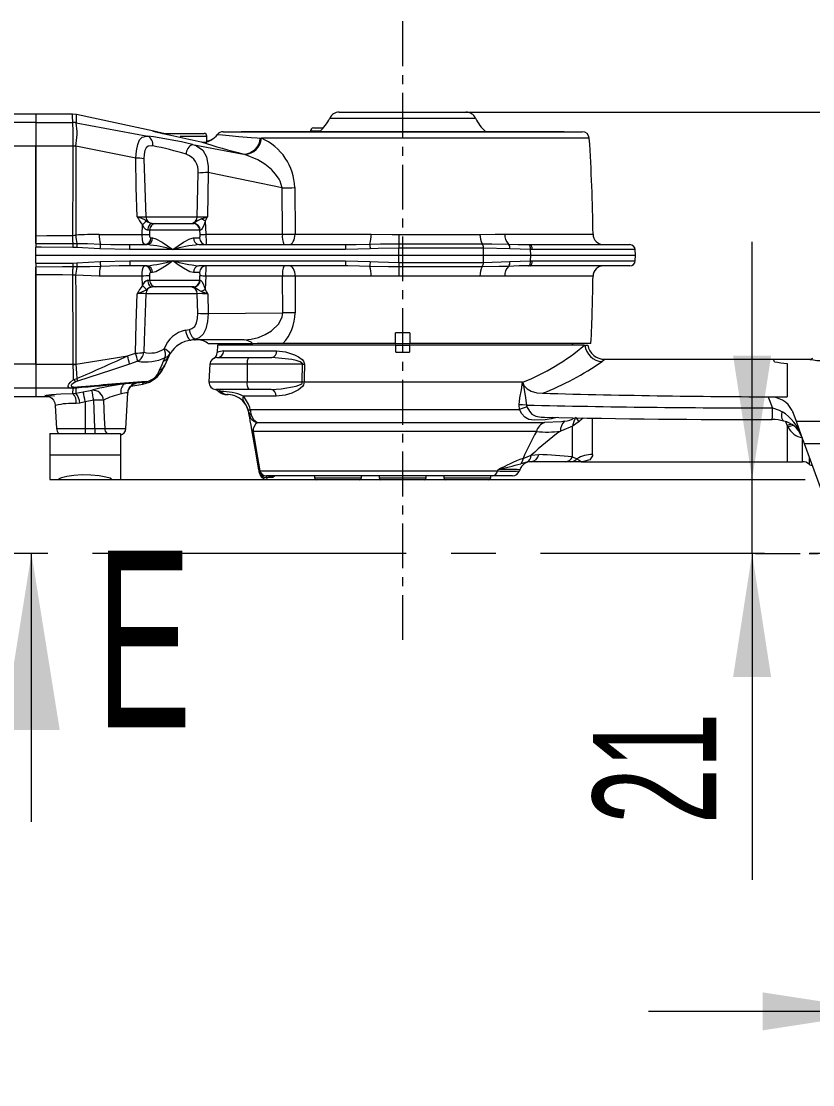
# Model space of a CAD drawing. Header units: millimetres. Extents: x 26 to 585, y 36 to 406.
# Drawn here: x 176.59 to 199.03, y 165.55 to 195.68 of the extents above; entities that cross this region are included whole.
import ezdxf

# ---------------------------------------------------------------- set-up
doc = ezdxf.new("R2010")
doc.units = ezdxf.units.MM
doc.linetypes.add('CENTER', pattern=[10.16, 6.35, -1.27, 1.27, -1.27])
doc.linetypes.add('CENTERX2', pattern=[20.32, 12.7, -2.54, 2.54, -2.54])
doc.styles.add('SLDTEXTSTYLE0', font='TXT', dxfattribs={"width": 0.605})
doc.dimstyles.new('SLDDIMSTYLE0', dxfattribs={"dimtxt": 3.5, "dimasz": 3.5, "dimexe": 0, "dimexo": 0.0625, "dimgap": 0.875, "dimtad": 1, "dimtoh": 1, "dimlfac": 10, "dimrnd": 1e-09, "dimzin": 12, "dimdsep": 46, "dimtxsty": 'SLDTEXTSTYLE0', "dimsah": 1, "dimcen": 0.09, "dimadec": 0, "dimazin": 0, "dimtfac": 1, "dimtdec": 3, "dimtofl": 0, "dimtmove": 0, "dimatfit": 3, "dimfxl": 1, "dimfrac": 2, "dimtolj": 1, "dimtzin": 12, "dimarcsym": 0})
doc.dimstyles.new('SLDDIMSTYLE1', dxfattribs={"dimtxt": 3.5, "dimasz": 3.5, "dimexe": 0, "dimexo": 0.0625, "dimgap": 0.875, "dimtad": 1, "dimtoh": 1, "dimlfac": 10, "dimrnd": 1e-09, "dimzin": 12, "dimdsep": 46, "dimtxsty": 'SLDTEXTSTYLE0', "dimsah": 1, "dimcen": 0.09, "dimadec": 0, "dimazin": 0, "dimtfac": 1, "dimtdec": 3, "dimtofl": 0, "dimtmove": 0, "dimatfit": 3, "dimfxl": 1, "dimfrac": 2, "dimtolj": 1, "dimtzin": 12, "dimarcsym": 0})
doc.dimstyles.new('SLDDIMSTYLE6', dxfattribs={"dimtxt": 3.5, "dimasz": 3.5, "dimexe": 0, "dimexo": 0.0625, "dimgap": 0.875, "dimtad": 0, "dimtih": 1, "dimtoh": 1, "dimlfac": 10, "dimrnd": 1e-09, "dimzin": 12, "dimdsep": 46, "dimtxsty": 'SLDTEXTSTYLE0', "dimsah": 1, "dimcen": 0, "dimadec": 0, "dimazin": 0, "dimtfac": 1, "dimtdec": 3, "dimtofl": 0, "dimtmove": 0, "dimatfit": 3, "dimfxl": 1, "dimfrac": 2, "dimtolj": 1, "dimtzin": 12, "dimarcsym": 0})

# ---------------------------------------------------------------- blocks, each defined once
blk = doc.blocks.new('*D24')
at = {"color": 7, "linetype": 'Continuous', "lineweight": 0, "transparency": 16777216}
for p, q in [((99.108, 180.599), (120.828, 158.88)), ((120.828, 158.88), (127.275, 152.435)), ((127.275, 152.435), (207.313, 152.435))]:
    blk.add_line(p, q, dxfattribs=at)
blk.add_solid([(120.828, 158.88), (122.923, 156.025), (123.684, 156.786)], dxfattribs=at)
at = {"color": 7, "linetype": 'Continuous', "lineweight": 0, "transparency": 16777216, "char_height": 3.5, "attachment_point": 1, "style": 'SLDTEXTSTYLE0'}
for s, insert in [('R307.3', (160.69, 167.689)), ('R307.3', (130.362, 156.947)), ('Smallest circumsribed radius axis 1', (130.362, 151.575))]:
    blk.add_mtext(s, dxfattribs=dict(at, insert=insert))
blk = doc.blocks.new('*D25')
at = {"color": 7, "linetype": 'Continuous', "lineweight": 0, "transparency": 16777216}
for p, q in [((201.105, 179.124), (201.105, 166.126)), ((207.405, 176.699), (207.405, 166.126)), ((201.105, 167.626), (194.374, 167.626)), ((201.105, 167.626), (207.405, 167.626)), ((207.405, 167.626), (218.889, 167.626))]:
    blk.add_line(p, q, dxfattribs=at)
for points in [[(201.105, 167.626), (197.605, 168.165), (197.605, 167.088)], [(207.405, 167.626), (210.905, 167.088), (210.905, 168.165)]]:
    blk.add_solid(points, dxfattribs=at)
at = {"color": 7, "linetype": 'Continuous', "lineweight": 0, "transparency": 16777216, "char_height": 3.5, "attachment_point": 1, "style": 'SLDTEXTSTYLE0'}
for s, insert in [('(', (208.77, 172.138)), ('63', (210.363, 172.138)), (')', (215.709, 172.138))]:
    blk.add_mtext(s, dxfattribs=dict(at, insert=insert))
blk = doc.blocks.new('*D26')
at = {"color": 7, "linetype": 'Continuous', "lineweight": 0, "transparency": 16777216}
for p, q in [((189.2, 193.104), (217.912, 193.104)), ((216.412, 180.599), (216.412, 193.104)), ((210.805, 180.599), (217.912, 180.599))]:
    blk.add_line(p, q, dxfattribs=at)
for points in [[(216.412, 193.104), (215.874, 189.604), (216.95, 189.604)], [(216.412, 180.599), (216.95, 184.099), (215.874, 184.099)]]:
    blk.add_solid(points, dxfattribs=at)
at = {"color": 7, "linetype": 'Continuous', "lineweight": 0, "transparency": 16777216, "insert": (211.9, 182.844), "char_height": 3.5, "attachment_point": 1, "rotation": 90, "style": 'SLDTEXTSTYLE0'}
blk.add_mtext('125', dxfattribs=at)
blk = doc.blocks.new('*D27')
at = {"color": 7, "linetype": 'Continuous', "lineweight": 0, "transparency": 16777216}
for p, q in [((197.31, 182.699), (197.31, 189.429)), ((179.112, 182.699), (198.81, 182.699)), ((197.31, 180.599), (197.31, 182.699)), ((197.404, 180.599), (195.81, 180.599)), ((197.31, 180.599), (197.31, 171.349))]:
    blk.add_line(p, q, dxfattribs=at)
for points in [[(197.31, 182.699), (197.848, 186.199), (196.771, 186.199)], [(197.31, 180.599), (196.771, 177.099), (197.848, 177.099)]]:
    blk.add_solid(points, dxfattribs=at)
at = {"color": 7, "linetype": 'Continuous', "lineweight": 0, "transparency": 16777216, "insert": (192.798, 172.937), "char_height": 3.5, "attachment_point": 1, "rotation": 90, "style": 'SLDTEXTSTYLE0'}
blk.add_mtext('21', dxfattribs=at)

msp = doc.modelspace()

# ---------------------------------------------------------------- linework, layer by layer
at = {"color": 7, "linetype": 'CENTERX2', "lineweight": 0, "ltscale": 0.1}
for p, q in [((187.40463, 195.676515), (187.40463, 178.038336)), ((197.404047, 180.598577), (210.80463, 180.598577))]:
    msp.add_line(p, q, dxfattribs=at)
at = {"color": 7, "linetype": 'Continuous', "lineweight": 15}
for p, q in [((177.00463, 193.048577), (176.304627, 193.048577)), ((178.049845, 193.048577), (177.00463, 193.048577)), ((177.00463, 193.048577), (177.00463, 192.810628)), ((178.156019, 193.036353), (178.050298, 193.047965)), ((180.34975, 192.56147), (178.156579, 193.037021)), ((185.609181, 193.103577), (189.20008, 193.103577)), ((177.00463, 192.810628), (176.304627, 192.810628)), ((177.00463, 192.810628), (177.00463, 192.139004)), ((177.00463, 192.810628), (178.055377, 192.810628)), ((178.055663, 192.808836), (178.055377, 192.810628)), ((178.152747, 192.80114), (178.153003, 192.800465)), ((182.314087, 192.548577), (192.495174, 192.548577)), ((182.829631, 192.553577), (182.82463, 192.548577)), ((182.829631, 192.553577), (191.97963, 192.553577)), ((184.79544, 192.573577), (184.79544, 192.553577)), ((184.875442, 192.653577), (185.152979, 192.653577)), ((191.984631, 192.548577), (191.97963, 192.553577)), ((180.601014, 192.498577), (181.107415, 192.498577)), ((181.107415, 192.498577), (181.774629, 192.498577)), ((181.85463, 192.248577), (181.85463, 192.418577)), ((181.85463, 192.279314), (181.951482, 192.308102)), ((181.976868, 192.320726), (182.004351, 192.334394)), ((183.369471, 192.364957), (183.405585, 192.36183)), ((177.00463, 192.139004), (176.304627, 192.139004)), ((177.00463, 192.139004), (177.00463, 189.408831)), ((178.066785, 192.139004), (177.00463, 192.139004)), ((177.00463, 189.600317), (177.00463, 192.139004)), ((178.066785, 192.138694), (178.066785, 192.139004)), ((178.140933, 192.138407), (178.140856, 192.137614)), ((179.839511, 191.800431), (178.140856, 192.137614)), ((180.073644, 191.777848), (180.125786, 190.13811)), ((182.930613, 191.906551), (182.893736, 191.915707)), ((181.579549, 190.13811), (181.605692, 191.375951)), ((181.888671, 191.388276), (181.875015, 190.139614)), ((183.995856, 189.643091), (183.993811, 190.95777)), ((184.348501, 190.965043), (184.354944, 189.644998)), ((180.125786, 190.13811), (181.579549, 190.13811)), ((180.019523, 189.640103), (180.029936, 189.911818)), ((180.305005, 189.948578), (180.407787, 189.948578)), ((180.407787, 189.948578), (181.458558, 189.948578)), ((181.458558, 189.948578), (181.483717, 189.948578)), ((181.808717, 190.015561), (181.826837, 189.640892)), ((177.00463, 189.382456), (177.00463, 189.600317)), ((178.804989, 189.639898), (180.019523, 189.640103)), ((180.231542, 189.759044), (180.2265, 189.635285)), ((181.65505, 189.759044), (180.231542, 189.759044)), ((180.26591, 189.53811), (180.312879, 189.53811)), ((181.477482, 189.53811), (181.646461, 189.53811)), ((181.667609, 189.759401), (181.65505, 189.759044)), ((181.661213, 189.635549), (181.65505, 189.759044)), ((181.826837, 189.640892), (183.995856, 189.643091)), ((184.354944, 189.644998), (186.510981, 189.644998)), ((187.304688, 189.638514), (189.596964, 189.638514)), ((177.00463, 189.382456), (177.00463, 189.277241)), ((177.00463, 189.382456), (178.061772, 189.38186)), ((177.00463, 189.048577), (177.00463, 189.277241)), ((178.166456, 189.267931), (178.060044, 189.27112)), ((178.061772, 189.38186), (178.173996, 189.38156)), ((178.826065, 189.230708), (178.166456, 189.267931)), ((179.661495, 189.206427), (178.826065, 189.230708)), ((180.889965, 189.206427), (179.661495, 189.206427)), ((179.664267, 189.348577), (180.160243, 189.348577)), ((185.787834, 189.206427), (180.889965, 189.206427)), ((181.625236, 189.348577), (185.790605, 189.348577)), ((186.482573, 189.230494), (185.787834, 189.206427)), ((185.790605, 189.348577), (185.864902, 189.349578)), ((187.299998, 189.048577), (187.300194, 189.25027)), ((189.695651, 189.25027), (187.300194, 189.25027)), ((187.30169, 189.375631), (189.662809, 189.375631)), ((189.699943, 189.048577), (189.695651, 189.25027)), ((190.44329, 189.230494), (189.695651, 189.25027)), ((191.032518, 189.206622), (190.44329, 189.230494)), ((190.974427, 189.348707), (191.01866, 189.348577)), ((191.01866, 189.348577), (193.84656, 189.348577)), ((191.03588, 189.048577), (191.032518, 189.206622)), ((191.08097, 189.206427), (191.032518, 189.206622)), ((194.004632, 189.048577), (193.996359, 189.206427)), ((177.00463, 189.048577), (187.299998, 189.048577)), ((177.00463, 188.819913), (177.00463, 189.048577)), ((187.299998, 189.048577), (189.699943, 189.048577)), ((187.300194, 188.846885), (187.299998, 189.048577)), ((189.695651, 188.846885), (189.699943, 189.048577)), ((189.699943, 189.048577), (191.03588, 189.048577)), ((191.032518, 188.890533), (191.03588, 189.048577)), ((191.03588, 189.048577), (194.004632, 189.048577)), ((193.996359, 188.890727), (194.004632, 189.048577)), ((177.00463, 188.819913), (177.00463, 188.714699)), ((177.00463, 188.496837), (177.00463, 188.714699)), ((177.00463, 188.688552), (177.00463, 185.95815)), ((178.060252, 188.826035), (178.166003, 188.829188)), ((178.173501, 188.715591), (178.061981, 188.715295)), ((178.166003, 188.829188), (178.83038, 188.866455)), ((178.83038, 188.866455), (179.67018, 188.890727)), ((179.67018, 188.890727), (180.889965, 188.890727)), ((180.160243, 188.748577), (179.672951, 188.748577)), ((180.889965, 188.890727), (185.787834, 188.890727)), ((185.790605, 188.748577), (181.625236, 188.748577)), ((185.787834, 188.890727), (186.482573, 188.866661)), ((185.854656, 188.747523), (185.790605, 188.748577)), ((187.300194, 188.846885), (189.695651, 188.846885)), ((189.662809, 188.721524), (187.30169, 188.721524)), ((189.695651, 188.846885), (190.44329, 188.866661)), ((190.44329, 188.866661), (191.032518, 188.890533)), ((191.01866, 188.748577), (190.974427, 188.748448)), ((193.84656, 188.748577), (191.01866, 188.748577)), ((191.032518, 188.890533), (191.08097, 188.890727)), ((177.00463, 185.95815), (177.00463, 188.496837)), ((180.020625, 188.456126), (178.809453, 188.456897)), ((180.031384, 188.188509), (180.020625, 188.456126)), ((180.227245, 188.461561), (180.23243, 188.33811)), ((180.23243, 188.33811), (181.654484, 188.33811)), ((180.312879, 188.559044), (180.266846, 188.559044)), ((181.64568, 188.559044), (181.477482, 188.559044)), ((181.654484, 188.33811), (181.660713, 188.461089)), ((181.654484, 188.33811), (181.667311, 188.338001)), ((181.826306, 188.454712), (181.808228, 188.08698)), ((183.999641, 188.452404), (181.826306, 188.454712)), ((184.004504, 187.41674), (183.999641, 188.452404)), ((186.510981, 188.452156), (184.358586, 188.452156)), ((184.358586, 188.452156), (184.360153, 187.413196)), ((189.596964, 188.45864), (187.304688, 188.45864)), ((180.408443, 188.148577), (180.304892, 188.148577)), ((181.45814, 188.148577), (180.408443, 188.148577)), ((181.483806, 188.148577), (181.45814, 188.148577)), ((181.582082, 187.959045), (180.125082, 187.959045)), ((181.599344, 187.402334), (181.582082, 187.959045)), ((181.878341, 187.95649), (181.891728, 187.399709)), ((181.891728, 187.399709), (184.004504, 187.41674)), ((181.254, 186.925227), (181.361807, 186.944436)), ((187.604619, 186.848577), (187.204642, 186.848577)), ((187.205292, 186.548577), (187.204642, 186.848577)), ((187.604619, 186.848577), (187.603969, 186.548577)), ((181.530012, 186.667072), (181.410445, 186.643014)), ((181.504632, 186.648577), (181.410445, 186.643014)), ((182.914598, 186.648577), (181.504632, 186.648577)), ((183.159036, 186.535519), (181.904633, 186.535519)), ((182.159657, 186.498577), (182.148666, 186.288819)), ((187.21338, 186.498577), (182.159657, 186.498577)), ((182.60463, 186.508577), (182.60463, 186.498577)), ((183.279605, 186.548577), (183.159036, 186.535519)), ((184.011818, 186.548577), (183.279605, 186.548577)), ((187.205292, 186.548577), (184.011818, 186.548577)), ((187.205292, 186.548577), (187.603969, 186.548577)), ((187.210507, 186.298577), (187.21338, 186.498577)), ((187.21338, 186.498577), (187.595881, 186.498577)), ((187.595881, 186.498577), (187.598754, 186.298577)), ((192.557372, 186.498577), (187.595881, 186.498577)), ((192.742092, 186.548577), (187.603969, 186.548577)), ((192.204631, 186.498577), (192.204631, 186.508577)), ((192.588873, 186.498577), (192.65132, 186.498577)), ((179.60356, 186.193692), (179.834724, 186.275918)), ((180.819232, 186.261165), (180.779583, 186.186672)), ((182.334352, 186.33811), (183.831359, 186.33811)), ((187.210507, 186.298577), (187.598754, 186.298577)), ((177.00463, 185.95815), (176.304627, 185.95815)), ((177.00463, 185.95815), (177.00463, 185.286527)), ((177.00463, 185.95815), (178.068132, 185.95815)), ((178.068162, 185.954098), (178.068132, 185.95815)), ((178.139509, 185.959197), (178.139538, 185.957638)), ((179.89536, 186.046353), (179.662026, 185.965812)), ((180.624802, 186.046155), (180.677075, 186.148584)), ((180.779583, 186.186672), (180.660529, 185.931362)), ((181.941862, 185.959045), (181.91566, 185.459044)), ((183.001436, 185.959045), (181.941862, 185.959045)), ((182.141591, 186.148577), (183.056487, 186.148577)), ((183.001436, 185.959045), (182.994212, 185.459044)), ((184.569843, 185.959045), (183.001436, 185.959045)), ((183.056487, 186.148577), (183.695508, 186.148577)), ((184.559108, 185.459044), (184.569843, 185.959045)), ((197.920407, 186.098286), (193.132634, 186.098411)), ((198.891659, 186.098577), (197.920407, 186.098577)), ((198.30463, 185.982336), (198.30463, 185.035637)), ((178.071387, 185.31744), (178.151787, 185.307814)), ((178.151787, 185.307814), (178.184617, 185.307407)), ((179.696078, 185.336446), (180.042816, 185.399097)), ((179.788972, 185.400605), (179.794456, 185.402401)), ((179.861213, 185.426864), (179.833646, 185.411665)), ((180.054868, 185.441997), (179.861213, 185.426864)), ((180.041606, 185.405805), (180.041868, 185.40653)), ((181.91566, 185.459044), (182.994212, 185.459044)), ((182.994212, 185.459044), (184.559108, 185.459044)), ((184.557028, 185.448577), (184.559108, 185.459044)), ((184.608764, 185.448577), (184.557028, 185.448577)), ((184.609402, 185.459044), (184.608764, 185.448577)), ((190.798337, 185.448577), (184.608764, 185.448577)), ((190.826667, 185.348342), (190.808118, 185.451713)), ((177.00463, 185.286527), (176.304627, 185.286527)), ((176.304627, 185.048577), (177.00463, 185.048577)), ((177.00463, 185.286527), (177.00463, 185.048577)), ((177.985973, 185.286527), (177.00463, 185.286527)), ((177.00463, 185.048577), (177.381773, 185.048577)), ((178.064157, 185.276828), (177.985973, 185.286527)), ((178.060664, 185.131521), (178.064157, 185.276828)), ((178.060664, 185.131521), (178.145928, 185.141103)), ((178.144331, 185.280254), (178.064157, 185.276828)), ((178.144331, 185.280254), (178.145928, 185.141103)), ((178.145928, 185.141103), (178.353567, 185.17843)), ((178.353567, 185.17843), (178.598375, 185.220954)), ((179.560424, 184.13811), (179.613216, 185.145499)), ((183.049268, 185.248577), (182.115389, 185.248577)), ((182.243563, 185.188656), (182.253278, 185.18856)), ((182.451172, 185.098577), (182.426704, 185.098577)), ((182.457132, 185.098548), (182.451172, 185.098577)), ((183.81796, 185.059044), (182.886166, 185.059044)), ((183.682276, 185.248577), (183.049268, 185.248577)), ((197.773291, 185.031771), (198.30463, 185.035637)), ((177.56042, 184.79211), (177.560426, 184.792039)), ((177.560426, 184.792039), (177.594698, 184.13811)), ((178.25125, 184.861816), (178.15053, 184.847843)), ((178.40463, 184.899123), (178.25125, 184.861816)), ((178.649403, 184.941619), (178.40463, 184.899123)), ((178.40463, 184.899123), (178.40463, 184.13811)), ((182.968951, 184.797277), (182.864411, 184.932628)), ((183.042056, 184.602766), (182.979716, 184.781105)), ((190.716268, 184.677643), (190.704287, 184.805432)), ((183.08372, 184.677643), (190.716268, 184.677643)), ((178.40463, 184.13811), (178.678114, 184.13811)), ((183.29177, 184.308509), (191.429842, 184.308509)), ((198.555757, 184.345671), (201.10463, 184.345671)), ((177.404631, 183.998577), (177.404631, 183.391388)), ((177.404631, 183.998577), (179.404629, 183.998577)), ((179.404629, 183.998577), (179.404629, 183.391388)), ((191.196162, 184.055249), (183.168972, 184.055249)), ((198.78468, 183.716717), (199.264444, 182.398577)), ((198.78468, 183.716717), (201.10463, 183.716717)), ((177.404631, 183.391388), (179.404629, 183.391388)), ((177.404631, 183.391388), (177.404631, 182.698577)), ((179.404629, 183.391388), (179.404629, 182.698577)), ((190.921623, 183.184197), (190.751202, 183.142694)), ((190.81815, 183.292187), (191.050089, 183.379676)), ((191.050441, 183.198577), (190.921623, 183.184197)), ((191.050089, 183.379676), (191.262574, 183.40053)), ((192.007692, 183.198577), (191.050441, 183.198577)), ((192.176152, 183.198577), (192.007692, 183.198577)), ((192.453111, 183.198577), (192.176152, 183.198577)), ((192.219825, 183.334558), (192.342437, 183.284612)), ((198.30463, 183.198577), (198.737473, 183.198577)), ((183.329583, 182.972111), (183.353938, 182.936753)), ((183.353938, 182.936753), (190.08931, 182.936753)), ((190.08931, 182.936753), (190.103574, 182.968284)), ((190.724857, 182.968284), (190.713377, 182.936753)), ((198.971702, 183.098577), (199.009664, 183.098577)), ((177.404631, 182.698577), (177.697522, 182.698577)), ((177.671928, 182.699586), (177.697522, 182.698577)), ((177.697522, 182.698577), (179.111738, 182.698577)), ((179.111738, 182.698577), (179.404629, 182.698577)), ((189.964784, 182.798577), (183.541829, 182.798577)), ((183.727957, 182.747295), (183.546383, 182.747295)), ((183.548982, 182.798577), (183.549107, 182.798577)), ((183.549101, 182.798577), (183.549107, 182.798577)), ((183.554024, 182.698577), (184.929187, 182.698577)), ((184.909184, 182.798577), (184.909184, 182.738577)), ((186.186183, 182.688577), (184.959186, 182.688577)), ((186.216188, 182.698577), (186.76113, 182.698577)), ((186.236186, 182.738577), (186.236186, 182.798577)), ((186.741132, 182.798577), (186.741132, 182.738577)), ((188.018132, 182.688577), (186.791129, 182.688577)), ((188.048131, 182.698577), (188.593073, 182.698577)), ((188.068129, 182.738577), (188.068129, 182.798577)), ((188.573075, 182.798577), (188.573075, 182.738577)), ((188.705594, 182.688577), (188.623078, 182.688577)), ((189.850075, 182.688577), (188.705594, 182.688577)), ((189.929784, 182.798577), (189.888484, 182.798577)), ((189.900077, 182.738577), (189.900077, 182.798577)), ((190.516044, 182.798577), (189.964784, 182.798577))]:
    msp.add_line(p, q, dxfattribs=at)
at = {"color": 8, "linetype": 'Continuous', "lineweight": 15}
for p, q in [((185.338522, 192.932984), (189.470739, 192.932984)), ((184.79544, 192.573577), (185.074938, 192.573577)), ((181.101323, 192.418577), (181.85463, 192.418577)), ((181.746961, 192.248577), (181.85463, 192.248577)), ((192.69473, 192.36183), (183.405585, 192.36183)), ((190.299399, 189.644998), (192.801071, 189.644998)), ((193.996359, 189.206427), (191.08097, 189.206427)), ((191.08097, 188.890727), (193.996359, 188.890727)), ((192.801071, 188.452156), (190.299399, 188.452156)), ((197.941668, 186.032868), (197.920407, 186.091283)), ((179.833646, 185.411665), (179.792733, 185.397961)), ((179.794456, 185.402401), (179.833646, 185.411665)), ((177.534742, 185.056157), (177.395118, 185.060641)), ((191.795523, 184.451346), (191.613627, 184.410851)), ((177.594698, 184.13811), (178.40463, 184.13811)), ((178.40463, 184.13811), (178.40463, 183.998577)), ((178.678114, 184.13811), (178.678114, 183.998577)), ((178.959442, 184.13811), (179.560424, 184.13811)), ((198.30463, 184.236191), (198.30463, 183.198577)), ((198.737473, 183.198577), (198.737473, 183.846412)), ((198.926033, 183.328342), (198.926033, 183.131911)), ((183.784271, 182.798577), (183.727957, 182.747295)), ((184.909184, 182.738577), (186.236186, 182.738577)), ((186.741132, 182.738577), (188.068129, 182.738577)), ((188.573075, 182.738577), (188.662315, 182.738577)), ((188.662315, 182.738577), (189.900077, 182.738577))]:
    msp.add_line(p, q, dxfattribs=at)
at = {"color": 7, "linetype": 'CENTER', "lineweight": 0}
msp.add_line((217.985617, 180.598577), (174.885156, 180.598577), dxfattribs=at)
at = {"color": 7, "linetype": 'Continuous', "lineweight": 0}
msp.add_line((176.885156, 172.998577), (176.885156, 180.598577), dxfattribs=at)
at = {"color": 8, "linetype": 'Continuous', "lineweight": 15, "flags": 128}
for points in [[(178.055377, 192.810628), (178.051073, 192.983323), (178.049655, 193.04808), (178.049845, 193.043835)], [(178.15559, 193.032453), (178.155673, 193.036711), (178.155143, 192.972714), (178.152747, 192.80114)], [(182.158584, 192.468155), (182.156045, 192.468286), (182.189942, 192.465066), (182.300676, 192.45509), (182.489396, 192.438407), (182.757796, 192.415167), (183.108265, 192.385873), (183.284349, 192.371681), (183.369471, 192.364957)], [(185.864902, 189.349578), (186.089201, 189.352602), (186.477334, 189.364621)], [(186.477334, 188.732533), (186.178322, 188.742197), (185.854656, 188.747523)], [(193.132634, 186.091364), (193.138606, 186.095746), (193.059129, 186.039252)], [(199.303163, 186.054719), (199.219871, 186.056458), (199.145533, 186.060962), (199.049158, 186.07104), (198.949129, 186.086777), (198.906214, 186.095269), (198.890902, 186.098566), (198.891659, 186.098402)], [(180.041868, 185.40653), (180.052889, 185.436832), (180.054868, 185.441997)], [(177.339906, 185.064202), (177.264858, 185.072935), (177.297492, 185.088042), (177.455021, 185.105029), (177.719171, 185.120677), (178.060664, 185.131521)], [(190.928877, 184.748936), (190.995909, 184.633684), (191.067607, 184.54185), (191.177894, 184.485271), (191.333337, 184.46233), (191.423936, 184.463367)], [(191.648144, 184.46029), (191.639085, 184.449586), (191.613627, 184.410851)], [(192.519564, 184.435333), (192.43101, 184.352612), (192.401195, 184.332272)], [(198.208935, 184.350199), (198.203547, 184.35061), (198.179282, 184.372574), (198.162378, 184.412906), (198.153831, 184.469237), (198.15414, 184.538257), (198.16329, 184.615914)], [(198.30463, 184.236185), (198.30463, 184.23619), (198.263086, 184.33018)], [(198.30463, 184.236191), (198.407114, 184.265715), (198.410804, 184.266339)], [(192.342437, 183.284612), (192.408581, 183.239498), (192.447401, 183.213875), (192.462654, 183.200979), (192.45596, 183.198602)], [(192.785854, 183.400083), (192.783106, 183.364157), (192.707545, 183.249893), (192.531783, 183.201332), (192.476703, 183.198793), (192.47436, 183.198753), (192.463953, 183.198629), (192.463429, 183.198626), (192.463876, 183.198629), (192.468793, 183.198675)], [(183.546383, 182.747295), (183.553172, 182.704011), (183.554024, 182.698577)]]:
    msp.add_lwpolyline(points, dxfattribs=at)
at = {"color": 7, "linetype": 'Continuous', "lineweight": 15, "flags": 128}
for points in [[(178.153003, 192.800465), (180.182941, 192.423346), (180.186875, 192.422614)], [(179.839511, 191.800431), (179.859144, 192.00787), (179.895235, 192.187495), (179.947544, 192.313366), (180.017609, 192.389196), (180.153168, 192.424385), (180.186875, 192.422614)], [(178.05968, 189.610609), (178.060306, 190.030908), (178.063197, 191.086182), (178.066785, 192.138694)], [(178.140856, 192.137614), (178.139401, 191.088358), (178.137583, 190.030462), (178.137095, 189.616154)], [(180.320222, 192.144998), (180.29365, 192.148756), (180.187572, 192.137285), (180.134679, 192.09495), (180.098308, 192.019417), (180.078132, 191.908281), (180.073644, 191.777848)], [(181.445874, 192.187491), (181.510747, 192.168719), (181.557966, 192.15091), (181.739939, 192.020804), (181.841798, 191.834959), (181.889016, 191.574042), (181.888671, 191.388276)], [(181.445874, 192.187491), (182.193316, 192.047387), (182.893736, 191.915707)], [(179.883785, 190.138367), (179.854465, 190.969884), (179.839511, 191.800431)], [(183.993811, 190.95777), (183.936943, 191.145568), (183.905543, 191.204678), (183.803792, 191.348626), (183.684416, 191.474734), (183.498991, 191.627532), (183.301909, 191.752616), (182.930613, 191.906551)], [(183.993811, 190.95777), (182.153989, 191.334435), (181.888671, 191.388276)], [(181.701709, 190.078043), (181.841899, 190.12852), (181.873919, 190.139246), (181.875015, 190.139614)], [(180.180175, 189.759581), (180.170579, 189.760173), (180.140645, 189.769742), (180.124564, 189.779481), (180.078978, 189.825486), (180.029936, 189.911818)], [(180.305005, 189.948578), (180.281455, 189.944998), (180.258752, 189.934389), (180.237705, 189.917129), (180.219067, 189.893837), (180.203504, 189.865346), (180.191571, 189.832675), (180.183704, 189.796995), (180.180175, 189.759581)], [(181.808717, 190.015561), (181.803537, 189.997614), (181.757642, 189.868357), (181.724692, 189.808533), (181.702531, 189.780633), (181.692762, 189.771473), (181.675083, 189.760777), (181.667609, 189.759401)], [(177.00463, 189.600317), (177.316702, 189.60356), (177.916671, 189.609323), (178.05968, 189.610609)], [(178.05968, 189.610609), (178.103388, 189.612712), (178.137095, 189.616154)], [(178.061772, 189.38186), (178.06157, 189.403555), (178.061349, 189.427877), (178.061099, 189.454529), (178.060837, 189.483187), (178.060562, 189.5135), (178.060276, 189.5451), (178.059978, 189.577602), (178.05968, 189.610609)], [(180.101163, 189.348577), (180.070115, 189.366897), (180.043913, 189.422473), (180.027182, 189.503399), (180.01994, 189.595866), (180.019523, 189.640103)], [(180.231542, 189.759044), (180.190528, 189.759617), (180.180175, 189.759581)], [(180.2265, 189.635285), (180.226315, 189.62054), (180.229093, 189.589717), (180.236782, 189.562742), (180.246861, 189.546904), (180.24974, 189.544217), (180.262942, 189.538291), (180.26591, 189.53811)], [(180.312879, 189.53811), (180.411375, 189.516179), (180.590738, 189.419326), (180.738653, 189.31776), (180.88854, 189.20749), (180.889965, 189.206427)], [(180.889965, 189.206427), (180.891402, 189.20749), (181.042046, 189.31776), (181.191845, 189.419326), (181.375391, 189.516179), (181.477482, 189.53811)], [(184.185416, 189.348577), (184.218247, 189.354254), (184.249831, 189.371072), (184.278978, 189.398393), (184.304584, 189.435183), (184.325678, 189.480051), (184.341467, 189.531297), (184.351344, 189.586982), (184.354944, 189.644998)], [(186.510981, 189.644998), (187.106735, 189.639299), (187.304688, 189.638514)], [(189.596964, 189.638514), (190.029258, 189.642423), (190.299399, 189.644998)], [(178.060044, 189.27112), (177.160216, 189.276333), (177.00463, 189.277241)], [(178.173996, 189.38156), (178.47373, 189.376316), (178.836359, 189.364764)], [(178.836359, 189.364764), (179.136009, 189.355015), (179.664267, 189.348577)], [(186.477334, 189.364621), (186.776764, 189.371839), (187.30169, 189.375631)], [(187.300194, 189.25027), (186.707438, 189.240126), (186.482573, 189.230494)], [(189.662809, 189.375631), (189.935864, 189.37449), (190.408392, 189.364621)], [(190.408392, 189.364621), (190.675063, 189.354958), (190.974427, 189.348707)], [(191.032518, 189.206622), (191.031064, 189.234224), (191.027559, 189.2606), (191.022123, 189.284837), (191.014935, 189.306098), (191.006256, 189.323645), (190.99638, 189.336874), (190.985645, 189.345325), (190.974427, 189.348707)], [(191.08097, 189.206427), (191.079236, 189.234548), (191.075326, 189.261376), (191.069377, 189.285949), (191.061611, 189.307384), (191.052301, 189.32491), (191.04178, 189.337899), (191.030432, 189.345884), (191.01866, 189.348577)], [(177.00463, 188.819913), (177.466572, 188.822603), (178.060252, 188.826035)], [(178.061981, 188.715295), (177.762003, 188.715066), (177.00463, 188.714699)], [(178.059889, 188.486543), (178.060187, 188.519551), (178.060485, 188.552053), (178.060771, 188.583654), (178.061045, 188.613968), (178.061307, 188.642626), (178.061558, 188.669278), (178.061778, 188.6936), (178.061981, 188.715295)], [(178.840626, 188.732396), (178.541006, 188.722484), (178.173501, 188.715591)], [(179.672951, 188.748577), (179.37317, 188.746552), (178.840626, 188.732396)], [(180.020625, 188.456126), (180.023635, 188.54962), (180.034591, 188.632329), (180.052579, 188.696219), (180.07688, 188.736586), (180.102343, 188.748577)], [(180.889965, 188.890727), (180.88854, 188.889665), (180.738653, 188.779395), (180.590738, 188.67783), (180.411375, 188.580976), (180.312879, 188.559044)], [(181.477482, 188.559044), (181.375391, 188.580976), (181.191845, 188.67783), (181.042046, 188.779395), (180.891402, 188.889665), (180.889965, 188.890727)], [(184.358586, 188.452156), (184.354992, 188.510172), (184.345127, 188.565857), (184.329356, 188.617104), (184.308285, 188.661971), (184.282709, 188.698761), (184.253598, 188.726083), (184.222049, 188.7429), (184.189267, 188.748577)], [(187.30169, 188.721524), (187.00179, 188.722664), (186.477334, 188.732533)], [(186.482573, 188.866661), (186.707438, 188.857028), (187.300194, 188.846885)], [(190.408392, 188.732533), (190.139402, 188.725315), (189.662809, 188.721524)], [(190.974427, 188.748448), (190.710349, 188.743293), (190.408392, 188.732533)], [(190.974427, 188.748448), (190.985645, 188.75183), (190.99638, 188.760281), (191.006256, 188.773509), (191.014935, 188.791057), (191.022123, 188.812317), (191.027559, 188.836555), (191.031064, 188.86293), (191.032518, 188.890533)], [(191.01866, 188.748577), (191.030432, 188.751271), (191.04178, 188.759256), (191.052301, 188.772245), (191.061611, 188.789771), (191.069377, 188.811205), (191.075326, 188.835778), (191.079236, 188.862606), (191.08097, 188.890727)], [(178.059889, 188.486543), (177.761746, 188.489262), (177.316756, 188.493594), (177.00463, 188.496837)], [(178.136815, 188.481041), (178.103382, 188.484448), (178.059889, 188.486543)], [(178.068132, 185.95815), (178.064282, 186.94303), (178.060997, 187.935564), (178.059889, 188.486543)], [(178.809453, 188.456897), (178.789235, 188.456929), (178.136815, 188.481041)], [(178.136815, 188.481041), (178.137232, 187.936088), (178.138549, 186.946274), (178.139509, 185.959197)], [(180.180664, 188.337849), (180.225421, 188.337939), (180.23243, 188.33811)], [(180.180664, 188.337849), (180.184151, 188.300394), (180.191965, 188.264667), (180.203826, 188.231949), (180.219317, 188.203412), (180.237872, 188.180081), (180.258829, 188.162791), (180.281443, 188.152163), (180.304892, 188.148577)], [(180.266846, 188.559044), (180.253483, 188.555048), (180.241246, 188.541592), (180.232675, 188.520295), (180.227924, 188.492725), (180.227245, 188.461561)], [(181.660713, 188.461089), (181.661315, 188.476507), (181.661231, 188.507334), (181.658859, 188.534353), (181.654794, 188.550224), (181.653512, 188.552926), (181.647188, 188.558863), (181.64568, 188.559044)], [(181.667311, 188.338001), (181.683911, 188.332494), (181.706263, 188.313246), (181.716836, 188.300557), (181.752212, 188.242024), (181.808228, 188.08698)], [(187.304688, 188.45864), (186.705757, 188.453355), (186.510981, 188.452156)], [(190.299399, 188.452156), (190.029258, 188.454731), (189.596964, 188.45864)], [(181.697072, 188.021263), (181.611408, 188.065493), (181.561668, 188.099521), (181.535334, 188.11855), (181.519885, 188.129295), (181.500543, 188.141464), (181.492514, 188.145689), (181.483806, 188.148577)], [(179.834724, 186.275918), (179.85133, 187.11489), (179.882295, 187.95821)], [(180.125082, 187.959045), (180.077619, 186.630899), (180.070729, 186.297954)], [(181.361807, 186.944436), (181.432838, 186.969946), (181.509961, 187.032767), (181.562836, 187.128738), (181.592495, 187.256387), (181.599344, 187.402334)], [(181.891728, 187.399709), (181.877441, 187.166195), (181.829167, 186.961955), (181.747873, 186.808402), (181.633277, 186.707889), (181.530012, 186.667072)], [(182.914598, 186.648577), (183.113773, 186.667046), (183.320327, 186.721284), (183.504362, 186.799029), (183.684344, 186.907707), (183.892764, 187.10729), (183.989085, 187.299666), (184.004504, 187.41674)], [(181.254, 186.925227), (181.263293, 186.867582), (181.276853, 186.81274), (181.294174, 186.762796), (181.314589, 186.719659), (181.337316, 186.684978), (181.361485, 186.660077), (181.38618, 186.645909), (181.410445, 186.643014)], [(178.139538, 185.957638), (179.261572, 186.138275), (179.60356, 186.193692)], [(183.831359, 186.33811), (184.085698, 186.309986), (184.343977, 186.225507), (184.451128, 186.170689), (184.55599, 186.091697), (184.591896, 186.048391), (184.616531, 185.993443), (184.620244, 185.959045)], [(178.071947, 185.524944), (178.071243, 185.700359), (178.068162, 185.954098)], [(178.139538, 185.957638), (178.159214, 185.705609), (178.165782, 185.55211)], [(179.662026, 185.965812), (179.156048, 185.795594), (178.193075, 185.482093)], [(180.512304, 185.790845), (180.584694, 185.955382), (180.624802, 186.046155)], [(180.660529, 185.931362), (180.639399, 185.886039), (180.625225, 185.855652)], [(183.001436, 185.959045), (183.002968, 185.996538), (183.006425, 186.032309), (183.011682, 186.065073), (183.018542, 186.093652), (183.026768, 186.117021), (183.03606, 186.134339), (183.046086, 186.144985), (183.056487, 186.148577)], [(184.569843, 185.959045), (184.568376, 185.969421), (184.565491, 185.976243), (184.555335, 185.989659), (184.538258, 186.003718), (184.498853, 186.025371), (184.383876, 186.064867), (184.266091, 186.092276), (183.695508, 186.148577)], [(184.620244, 185.959045), (184.611584, 185.559603), (184.609402, 185.459044)], [(177.985973, 185.286527), (177.943576, 185.302585), (177.925415, 185.325562), (177.926124, 185.359072), (177.942247, 185.392736), (177.990265, 185.45129), (178.071947, 185.524944)], [(178.155089, 185.466451), (178.072775, 185.420418), (178.024657, 185.383821), (178.008748, 185.362781), (178.008629, 185.341837), (178.027649, 185.327476), (178.071387, 185.31744)], [(178.071947, 185.524944), (178.148724, 185.547644), (178.165782, 185.55211)], [(178.193075, 185.482093), (178.186155, 185.479746), (178.155089, 185.466451)], [(179.615439, 185.145092), (179.624624, 185.213585), (179.6542, 185.282031), (179.692603, 185.333345), (179.731918, 185.368423), (179.763378, 185.388547), (179.780305, 185.396949), (179.789145, 185.400611), (179.78902, 185.400606)], [(183.682276, 185.248577), (183.965505, 185.262925), (184.389479, 185.336985), (184.511645, 185.383691), (184.546317, 185.409334), (184.553892, 185.419385), (184.557343, 185.426815), (184.559114, 185.43665), (184.557993, 185.445555), (184.557028, 185.448577)], [(184.608764, 185.448577), (184.607966, 185.415519), (184.598095, 185.380559), (184.566576, 185.329272), (184.45511, 185.235859), (184.265263, 185.143371), (184.071071, 185.087741), (183.81796, 185.059044)], [(190.704287, 184.805432), (190.727443, 185.009797), (190.772558, 185.236527), (190.798337, 185.448577)], [(190.798337, 185.448577), (190.799398, 185.448392), (190.800477, 185.447837), (190.802659, 185.445616), (190.807159, 185.436732), (190.816713, 185.401197), (190.826667, 185.348342)], [(190.808118, 185.451713), (190.809877, 185.442847), (190.842957, 185.360707), (190.934325, 185.263372), (191.049636, 185.199381), (191.204495, 185.154313), (191.365535, 185.138023)], [(190.826667, 185.348342), (190.87844, 185.076596), (190.912075, 184.805132)], [(177.331347, 185.064991), (177.330346, 185.065103), (177.342016, 185.062673), (177.364529, 185.056032), (177.402336, 185.039687), (177.458085, 185.001748), (177.509339, 184.944166), (177.547241, 184.865773), (177.558471, 184.790984)], [(182.078416, 185.252024), (182.147933, 185.226775), (182.196606, 185.191373)], [(182.196606, 185.191373), (182.204075, 185.190668), (182.243563, 185.188656)], [(197.886826, 184.72567), (197.867579, 184.777559), (197.787196, 184.994271), (197.773291, 185.031771)], [(178.678114, 184.13811), (178.667439, 184.432181), (178.649403, 184.941619)], [(178.925754, 184.941619), (178.946949, 184.432181), (178.959442, 184.13811)], [(190.912075, 184.805132), (190.802206, 184.806069), (190.704287, 184.805432)], [(190.912075, 184.805132), (190.918011, 184.771423), (190.928877, 184.748936)], [(197.886826, 184.72567), (198.079176, 184.660163), (198.16329, 184.615914)], [(183.036954, 184.628422), (183.036746, 184.633556), (183.038313, 184.639052), (183.041645, 184.644877), (183.046723, 184.650996), (183.053518, 184.657371), (183.061982, 184.663964), (183.072073, 184.670735), (183.08372, 184.677643)], [(183.051539, 184.548966), (183.049698, 184.559415), (183.046151, 184.579541), (183.042056, 184.602766)], [(183.129693, 184.105761), (183.107568, 184.231218), (183.086074, 184.353113), (183.06917, 184.448992), (183.057691, 184.51408), (183.051539, 184.548966)], [(191.613627, 184.410851), (191.445793, 184.386499), (191.133703, 184.376477), (190.984131, 184.398597), (190.864224, 184.457491), (190.781594, 184.554903), (190.716268, 184.677643)], [(198.446263, 184.646506), (198.481805, 184.548848), (198.518313, 184.448547), (198.555757, 184.345671)], [(183.329583, 182.972111), (183.231384, 183.52903), (183.129693, 184.105761)], [(191.992254, 184.343905), (191.903634, 184.330774), (191.429842, 184.308509)], [(192.220301, 184.202792), (191.903294, 184.07252), (191.877593, 184.065497)], [(198.328335, 184.18252), (198.316515, 184.209261), (198.30463, 184.236157)], [(198.555757, 184.345671), (198.623783, 184.158773), (198.701484, 183.945296), (198.78468, 183.716717)], [(183.168972, 184.055249), (183.255858, 183.531668), (183.353938, 182.936753)], [(190.81815, 183.292187), (190.796388, 183.206278), (190.751202, 183.142694)], [(192.468632, 183.198626), (195.366491, 183.198628), (198.30463, 183.19863)], [(183.339573, 182.915444), (183.334036, 182.946866), (183.330698, 182.965791), (183.329583, 182.972111)], [(183.347214, 182.872111), (183.346362, 182.876944), (183.339573, 182.915444)], [(179.111738, 182.698577), (179.132939, 182.699206), (179.154629, 182.706397), (179.112638, 182.729628), (178.992201, 182.763202), (178.803618, 182.797723), (178.567857, 182.820997), (178.318627, 182.82432), (178.084267, 182.807747), (177.882839, 182.777111), (177.734138, 182.741744), (177.660281, 182.713217), (177.664507, 182.708272)], [(183.536393, 182.798577), (183.537508, 182.792857), (183.540846, 182.775731), (183.546383, 182.747295)]]:
    msp.add_lwpolyline(points, dxfattribs=at)
at = {"color": 7, "linetype": 'Continuous', "lineweight": 15}
for centre, radius, start, end in [((184.255906, 193.450613), 1.2, 311.2624699, 334.4462884), ((185.609178, 192.803577), 0.3, 90, 154.4462884), ((189.200082, 192.803577), 0.3, 25.5537116, 90), ((190.553354, 193.450613), 1.2, 205.5537116, 228.7375301), ((178.055514, 192.307676), 0.502952, 78.8530931, 90.0155823), ((178.061903, 192.311248), 0.497627, 79.4514375, 90.7185106), ((170.935273, 192.355597), 7.134801, 358.2603859, 3.6421735), ((176.220386, 192.504559), 1.955139, 349.2060817, 8.7050396), ((161.257145, 105.698897), 88.935807, 77.41695125, 77.63033478), ((188.294429, 225.337758), 33.726972, 256.313529, 258.715632), ((182.314088, 192.348577), 0.2, 90, 142.5091759), ((184.875442, 192.573577), 0.08, 90, 180), ((192.495173, 192.348577), 0.2, 3.7994924, 90), ((180.060584, 192.19112), 0.263702, 349.9271556, 61.3856459), ((178.079035, 177.647598), 14.924614, 76.9624449, 81.8808318), ((181.777043, 192.61181), 0.35858, 256.7379551, 308.7837155), ((186.772908, 207.560026), 16.118087, 251.6357111, 256.0737959), ((181.77463, 192.418577), 0.08, 0, 90), ((181.807287, 192.705027), 0.417852, 293.7963009, 326.1012836), ((182.891795, 192.394277), 0.478575, 270.2324072, 356.4875455), ((182.912029, 192.401337), 0.495135, 272.1510771, 355.423477), ((182.768213, 190.914909), 1.581083, 1.8170636, 66.2263897), ((142.80463, 189.048577), 50, 0.6834649, 3.7994924), ((178.078063, 188.933619), 3.205404, 88.8761311, 90.2015834), ((178.057141, 188.935447), 3.203261, 88.502441, 89.8274916), ((178.639589, 183.361045), 8.943286, 72.9106151, 79.168504), ((181.58586, 191.901666), 0.318264, 116.0939131, 178.5963836), ((179.858145, 190.768648), 1.031951, 77.9464143, 91.0346685), ((181.120168, 191.442176), 0.49002, 352.2327754, 72.4788884), ((181.847256, 189.084509), 2.304139, 88.9701116, 96.0179106), ((183.997842, 199.413277), 8.455508, 269.9726873, 272.3767969), ((180.898646, 190.632654), 1.128832, 205.968357, 219.6851213), ((180.009056, 194.158738), 4.022322, 268.2152967, 271.6629881), ((179.490684, 188.900305), 1.298971, 60.0795725, 72.3846828), ((180.321479, 190.144335), 0.195792, 181.8221524, 268.936318), ((181.396062, 190.131394), 0.18361, 275.3291472, 2.0961703), ((181.693828, 196.709835), 6.572719, 269.003755, 271.5796464), ((180.195791, 190.957308), 1.867731, 329.7204177, 334.0363479), ((179.257523, 190.754811), 1.143355, 312.4982022, 320.4089673), ((180.339537, 190.239912), 0.293374, 226.7725675, 263.2401976), ((180.419448, 189.761024), 0.187916, 93.557561, 180.6035305), ((181.457039, 189.750383), 0.1982, 2.5046778, 89.5610485), ((182.071619, 189.206937), 0.946393, 113.0082202, 128.4040375), ((181.476054, 189.757163), 0.191568, 0.6696085, 87.7074834), ((180.963701, 188.691241), 1.570948, 57.4590651, 61.9796553), ((178.804463, 180.249034), 9.390864, 89.9967942, 94.0752008), ((179.400107, 189.694624), 1.265448, 183.5551825, 194.3233649), ((179.696402, 189.602179), 0.892211, 177.5770664, 195.4321501), ((180.206406, 193.220053), 3.584824, 267.0117107, 270.3211554), ((180.083141, 189.53061), 0.182923, 275.6540747, 2.349837), ((180.134925, 189.525193), 0.178422, 278.1577302, 4.151603), ((181.653692, 189.523119), 0.176847, 175.1374018, 260.7402852), ((181.536027, 189.604666), 0.12894, 328.9238022, 13.8578797), ((181.841794, 189.543957), 0.19542, 181.7143839, 268.8300981), ((181.636822, 192.960968), 3.325508, 270.4202413, 273.2755772), ((200.5867, 190.198372), 18.768145, 181.7021366, 182.5951598), ((184.508497, 189.572193), 0.517521, 172.125931, 205.600278), ((183.948085, 232.4397), 42.796635, 270.0639557, 270.5447082), ((185.663648, 189.604475), 0.848301, 343.5757941, 2.7380347), ((178.384442, 189.608788), 8.920296, 358.5022396, 0.1909311), ((190.058855, 189.614518), 0.462514, 177.0259914, 211.0975365), ((190.640689, 189.616297), 0.342495, 175.192939, 227.292965), ((193.101052, 189.648577), 0.3, 180.6834649, 270), ((183.25199, 189.245462), 5.19201, 178.4946297, 179.7168535), ((182.598881, 189.030876), 4.43876, 175.4686326, 176.938626), ((181.84192, 189.066554), 3.020319, 174.3336853, 176.8844402), ((181.550407, 189.240699), 1.889223, 176.7265411, 181.0394498), ((179.693633, 185.009166), 4.364425, 74.0910304, 83.8626579), ((182.08212, 185.012663), 4.359919, 96.0151761, 105.8687798), ((187.671297, 189.240806), 1.883777, 176.720304, 181.0456869), ((190.602099, 189.458575), 4.125835, 181.3048606, 183.1690032), ((191.602112, 189.26162), 4.301933, 178.4813505, 180.1511564), ((189.470056, 189.258151), 0.225733, 357.9994033, 31.3616379), ((190.256502, 189.253497), 0.188199, 352.9791087, 36.1896066), ((193.846563, 189.198577), 0.15, 3, 90), ((183.252427, 188.851696), 5.192238, 180.2831633, 181.5053415), ((179.407274, 188.402468), 1.272886, 165.7594227, 176.4609932), ((182.618119, 189.066014), 4.458411, 183.0449225, 184.5079996), ((179.707018, 188.494849), 0.898367, 164.667455, 182.4212282), ((181.846549, 189.029558), 3.020575, 183.0953163, 185.6458422), ((181.559092, 188.856455), 1.889223, 178.9605502, 183.2734589), ((180.084184, 188.566661), 0.18282, 357.6122564, 84.299616), ((179.693633, 193.087988), 4.364425, 276.1373421, 285.9089696), ((180.134925, 188.571961), 0.178422, 355.848397, 81.8422698), ((182.08212, 193.084492), 4.359919, 254.1312202, 263.9848239), ((181.653692, 188.574035), 0.176847, 99.2597148, 184.8625982), ((181.8409, 188.553316), 0.195304, 91.1987358, 178.3192819), ((61.589139, 192.901385), 120.319363, 357.88202341, 358.02205069), ((184.514605, 188.524011), 0.519919, 154.4101802, 187.916317), ((187.671297, 188.856349), 1.883777, 178.9543131, 183.279696), ((190.602099, 188.638579), 4.125835, 176.8309968, 178.6951394), ((185.663648, 188.492679), 0.848301, 357.2619653, 16.4242059), ((191.602118, 188.835535), 4.301939, 179.8488358, 181.5186492), ((178.384442, 188.488366), 8.920296, 359.8090689, 1.4977604), ((190.058855, 188.482637), 0.462514, 148.9024635, 182.9740086), ((189.470055, 188.839004), 0.225733, 328.6383656, 2.0007602), ((190.640689, 188.480857), 0.342495, 132.707035, 184.807061), ((190.256502, 188.843657), 0.188199, 323.8103934, 7.0208913), ((193.101052, 188.448577), 0.3, 90, 179.3165351), ((193.846563, 188.898577), 0.15, 270, 357), ((180.226886, 184.544613), 3.916948, 89.9947536, 93.0185096), ((180.230864, 188.138389), 0.20568, 104.1269011, 165.8962573), ((180.420231, 188.336018), 0.187812, 179.3619381, 266.4015533), ((181.456548, 188.346693), 0.198122, 270.4605265, 357.5171866), ((181.47593, 188.339804), 0.19139, 272.3586113, 359.4601423), ((181.560646, 183.709391), 4.752752, 86.7957199, 88.7935791), ((184.139163, 130.654747), 57.797825, 89.78248298, 90.13831088), ((142.80463, 189.048577), 50, 357.134016, 359.3165351), ((180.912625, 187.45461), 1.146819, 140.2124392, 153.9517771), ((179.495628, 189.181097), 1.282562, 287.5465338, 300.1692158), ((179.286892, 187.382637), 1.097132, 38.9449674, 47.2671961), ((180.320878, 187.952711), 0.195898, 91.0409281, 178.1472866), ((180.379247, 187.772195), 0.383656, 101.1750037, 128.5437298), ((181.398323, 187.965465), 0.183871, 357.9988043, 84.7891736), ((180.933458, 189.439738), 1.610955, 298.2951051, 302.8890154), ((183.266845, 192.128341), 4.396848, 249.0825593, 251.5911755), ((180.246415, 187.163725), 1.814294, 25.9097798, 30.5891456), ((180.018505, 183.647722), 4.31264, 88.58392, 91.8099315), ((181.667602, 180.695337), 7.26421, 88.3375816, 90.6745449), ((181.774276, 190.602452), 3.204896, 266.871072, 272.1002269), ((184.072364, 176.380454), 11.036495, 88.5057757, 90.3522931), ((183.05578, 187.436221), 1.304577, 317.1245003, 358.9886776), ((181.419335, 186.122638), 0.819441, 101.6401786, 160.2021774), ((181.694956, 186.956786), 0.333378, 182.123083, 240.345576), ((181.504625, 185.848587), 0.79999, 96.7609454, 148.9538104), ((181.499448, 186.682352), 0.03417, 278.7262837, 333.4387979), ((181.587966, 186.148577), 0.5, 50.7039277, 90), ((182.56463, 186.508577), 0.04, 0, 42.3412887), ((182.906872, 186.311099), 0.337566, 41.6682766, 88.6886266), ((188.548932, 191.211574), 6.187078, 291.4165668, 310.3814171), ((192.24463, 186.508577), 0.04, 90, 180), ((193.075751, 186.54601), 0.507031, 185.3678778, 268.1213806), ((193.122365, 186.575151), 0.474024, 189.1990979, 271.3349806), ((155.970116, 237.224181), 56.237447, 293.2458747, 294.8499864), ((178.445747, 185.775196), 1.231126, 8.9070022, 19.8725795), ((179.856303, 187.319638), 1.043943, 268.815602, 281.8529237), ((178.698722, 185.853072), 1.212147, 9.1751696, 20.416433), ((179.752588, 186.332784), 0.320042, 296.4940854, 353.7520916), ((180.244412, 186.999472), 0.722699, 256.0942284, 303.9797027), ((180.223234, 186.224172), 0.460093, 350.5441066, 22.4923196), ((180.440098, 185.969635), 0.47826, 37.5579521, 64.1898139), ((180.595786, 186.39727), 0.261635, 288.1012839, 328.6536207), ((181.948931, 186.299123), 0.2, 298.7485291, 357.0538727), ((181.949215, 186.299258), 0.199981, 298.7472684, 357.003918), ((182.138291, 186.344722), 0.196172, 270.9637399, 358.0684869), ((182.335024, 185.962237), 0.375874, 90.1023751, 119.67748), ((183.658772, 186.318362), 0.173713, 282.2088902, 6.5276545), ((178.056769, 189.169147), 3.211016, 270.2027546, 271.4765255), ((177.949782, 189.062201), 3.110357, 272.1812011, 273.4976714), ((180.129226, 187.297916), 1.273226, 259.4158365, 295.4856198), ((179.936002, 186.208591), 0.775754, 278.813947, 339.0614152), ((180.406672, 186.050708), 0.280511, 292.1212595, 334.8202779), ((180.532338, 186.303512), 0.273463, 289.7625852, 334.706167), ((182.14159, 185.948577), 0.2, 90, 177), ((184.595043, 189.090555), 3.131612, 269.5389219, 270.4610781), ((188.434451, 192.688055), 8.099027, 291.2172752, 304.8211411), ((198.475913, 188.541456), 2.564846, 257.9775385, 266.1708937), ((198.900776, 186.348745), 0.249875, 267.9020762, 300.6623249), ((179.896367, 186.185568), 0.8, 280.5701102, 335.0002781), ((180.073517, 185.925202), 0.458896, 277.2058793, 342.9753363), ((177.965413, 185.476792), 0.191372, 276.1676172, 303.6252235), ((178.044312, 185.472356), 0.196533, 275.7953387, 303.1518349), ((178.247136, 185.685624), 0.237716, 222.5262927, 247.2188545), ((184.795145, 116.951342), 68.651828, 94.41036291, 95.55938856), ((178.108498, 185.37688), 0.103057, 290.3467393, 317.6138888), ((179.454302, 186.014049), 1.368821, 199.7229372, 202.8689003), ((187.286066, 88.040767), 97.691533, 94.20013831, 95.34572331), ((180.231818, 179.286956), 6.15471, 96.6801277, 105.3905547), ((179.682001, 185.189629), 0.267971, 128.3150325, 194.9546951), ((179.904146, 182.653744), 2.773452, 90.8869788, 98.0478307), ((179.912944, 185.131026), 0.300328, 99.9185488, 176.8815252), ((180.005755, 185.693921), 0.256667, 281.0315328, 299.2271494), ((182.115386, 185.448577), 0.2, 177, 270), ((183.228683, 185.407946), 0.239975, 167.7057107, 221.6137028), ((184.584255, 188.605869), 3.146925, 269.5421423, 270.4578577), ((177.810946, 184.89634), 0.343029, 351.8725115, 43.2827935), ((177.755156, 184.834238), 0.496859, 3.1818544, 38.1418494), ((169.483617, 183.412488), 9.044035, 9.4610736, 11.2599368), ((178.626884, 184.922855), 0.299459, 3.5925412, 95.462831), ((169.767655, 183.463469), 9.003908, 9.4488856, 11.2559002), ((179.84134, 183.176569), 1.988392, 102.1421348, 117.4171713), ((179.579775, 184.698059), 0.450536, 85.7631009, 110.3489829), ((182.114753, 185.058708), 0.189871, 43.148839, 89.8079979), ((182.430179, 185.438869), 0.34031, 226.657776, 269.4148828), ((182.452019, 185.384815), 0.286239, 223.2591333, 269.8303343), ((182.282646, 183.720976), 1.467877, 65.7227748, 91.1463755), ((182.460895, 185.382913), 0.28439, 223.1101884, 269.2419641), ((182.451181, 184.498603), 0.599974, 39.8045925, 89.4317029), ((183.062811, 184.994937), 0.187918, 160.0531784, 216.6782385), ((182.231737, 184.478207), 0.875014, 13.1747989, 41.590584), ((183.645423, 185.078861), 0.173671, 353.4479185, 77.7487446), ((199.054673, 471.065118), 286.030464, 268.45957589, 269.84975614), ((197.818534, 184.330401), 0.702827, 26.7283984, 93.6908539), ((178.787578, 182.05817), 2.886758, 87.256473, 92.743527), ((182.451172, 184.498571), 0.600001, 12.4986793, 39.8064281), ((191.293912, 183.307664), 1.48678, 104.2125871, 112.8624696), ((197.362117, 444.811491), 260.086351, 268.57894088, 270.1155909), ((182.435375, 184.495449), 0.6161, 10.0314463, 12.464237), ((183.153846, 184.633128), 0.11584, 195.1948364, 250.8317806), ((183.344421, 184.601342), 0.297528, 190.1389646, 259.8071292), ((183.739858, 184.734121), 0.658564, 184.9196867, 198.6325721), ((183.436048, 184.606014), 0.330644, 194.4135714, 244.1285379), ((197.413909, 455.572778), 271.179178, 268.73428467, 270.09870811), ((193.179786, 183.996892), 0.981328, 151.6716454, 167.8883155), ((197.89267, 183.292928), 1.100517, 73.3374861, 90.6183475), ((197.473708, 183.510874), 1.302551, 18.9058019, 58.0345098), ((177.794423, 184.148577), 0.2, 183, 228.5903779), ((178.818778, 188.397083), 4.261296, 268.1083414, 271.8916586), ((179.360697, 184.148577), 0.2, 282.6893476, 357), ((183.205379, 184.124089), 0.077874, 193.6124078, 242.1272027), ((183.418406, 184.090707), 0.251942, 120.17497, 188.0905299), ((191.54344, 183.969257), 0.357766, 108.5129727, 166.0922506), ((192.219882, 184.087341), 0.342986, 131.5801041, 183.6515362), ((-248.94799, 184.010966), 441.168333, 359.91215294, 0.02491297), ((193.503558, 182.601078), 2.052373, 122.4875369, 128.700917), ((198.069685, 183.676701), 0.68465, 22.2172876, 78.3336052), ((198.834232, 184.428044), 0.562328, 205.8883712, 260.0919538), ((199.20865, 179.610787), 9.162598, 150.9832214, 156.3101453), ((196.164543, 178.050779), 7.386121, 125.4791221, 133.823659), ((191.498237, 186.629877), 2.592288, 263.3082345, 278.4148942), ((192.948307, 177.642579), 6.037851, 110.6587084, 118.1089731), ((191.053748, 182.848577), 0.35, 90, 160), ((190.827902, 183.385743), 0.222271, 294.9392314, 358.4359293), ((191.024913, 183.437782), 0.240563, 276.0916627, 351.0916731), ((190.789177, 169.553657), 13.854963, 84.0731413, 88.0419364), ((191.999345, 183.445054), 0.246618, 271.9394748, 333.38176), ((192.170187, 183.413818), 0.215324, 271.5874059, 323.1261171), ((192.782792, 182.502731), 0.897358, 89.8044728, 119.3881524), ((198.737473, 182.898577), 0.3, 51.0575587, 90), ((183.536393, 183.008577), 0.21, 190, 270), ((183.542188, 182.95339), 0.206137, 190.6074347, 271.16619), ((183.54472, 182.999343), 0.200787, 198.1631228, 269.1752364), ((189.936785, 182.949011), 0.153017, 280.5435079, 355.4052529), ((190.401343, 188.889506), 5.960925, 266.9993977, 273.0006023), ((170.794924, 255.956054), 75.498599, 284.81793872, 285.32693512), ((190.414215, 179.343785), 3.637787, 85.1013762, 94.8986238), ((190.516043, 183.008577), 0.21, 270, 340), ((199.303158, 183.598577), 0.6, 231.0575587, 236.4528862), ((183.554026, 182.908577), 0.21, 190, 269.475538), ((183.440503, 182.112379), 0.696957, 65.6416787, 79.9198188), ((184.959186, 182.738577), 0.05, 180, 270), ((186.186186, 182.738577), 0.05, 270, 0), ((186.79113, 182.738577), 0.05, 180, 270), ((188.01813, 182.738577), 0.05, 270, 0), ((188.623075, 182.738577), 0.05, 180, 270), ((189.850075, 182.738577), 0.05, 270, 0)]:
    msp.add_arc(centre, radius, start, end, dxfattribs=at)
at = {"color": 8, "linetype": 'Continuous', "lineweight": 15}
for centre, radius, start, end in [((178.039017, 182.939754), 1.911345, 86.6553197, 104.2319657), ((193.001968, 184.644236), 4.885536, 357.0640461, 0.9550666), ((191.878715, 185.161567), 0.825508, 277.9054185, 299.1144746), ((192.699768, 184.629393), 0.42122, 206.3815271, 224.8603539), ((151.745903, 183.88966), 41.042872, 359.3165352, 0.7556835), ((179.163336, 184.146513), 0.204067, 182.3600793, 226.4638494), ((198.59062, 183.423602), 0.802964, 97.2192486, 109.0653525), ((183.812594, 182.816307), 0.109207, 189.3434708, 219.1932986)]:
    msp.add_arc(centre, radius, start, end, dxfattribs=at)
at = {"color": 7, "linetype": 'Continuous', "lineweight": 0}
msp.add_solid([(176.885156, 180.598577), (176.085156, 175.598577), (177.685156, 175.598577)], dxfattribs=at)

# ---------------------------------------------------------------- texts
at = {"color": 7, "linetype": 'Continuous', "insert": (178.71697, 180.674275), "char_height": 5, "attachment_point": 1, "style": 'SLDTEXTSTYLE0'}
msp.add_mtext('E', dxfattribs=at)

# ---------------------------------------------------------------- dimensions: what is measured, and where the dimension line sits
at = {"color": 7, "linetype": 'Continuous', "lineweight": 0}
dim = msp.add_linear_dim(base=(216.411999, 193.103577), p1=(210.80463, 180.598577), p2=(189.200082, 193.103577), angle=90, text='125', dimstyle='SLDDIMSTYLE0', dxfattribs=at)
dim.commit()
dim.dimension.update_dxf_attribs({"geometry": '*D26', "text_midpoint": (216.411999, 186.851077), "dimtype": 160})
dim = msp.add_linear_dim(base=(197.309766, 182.698577), p1=(197.404047, 180.598577), p2=(179.111737, 182.698577), angle=90, dimstyle='SLDDIMSTYLE1', dxfattribs=at)
dim.commit()
dim.dimension.update_dxf_attribs({"geometry": '*D27', "text_midpoint": (197.309766, 175.609757), "dimtype": 160})
dim = msp.add_radius_dim(center=(99.10822, 180.598577), mpoint=(120.828429, 158.880482), text='R307.3\\PR307.3 Smallest circumsribed radius axis 1', dimstyle='SLDDIMSTYLE6', dxfattribs=at)
dim.commit()
dim.dimension.update_dxf_attribs({"geometry": '*D24', "text_midpoint": (168.043606, 160.489043), "dimtype": 164})
dim = msp.add_linear_dim(base=(207.40463, 167.626373), p1=(201.10463, 179.123685), p2=(207.40463, 176.698577), text='(<>)', dimstyle='SLDDIMSTYLE1', dxfattribs=at)
dim.commit()
dim.dimension.update_dxf_attribs({"geometry": '*D25', "text_midpoint": (213.035829, 167.626373), "dimtype": 160})

doc.saveas('drawing.dxf')
